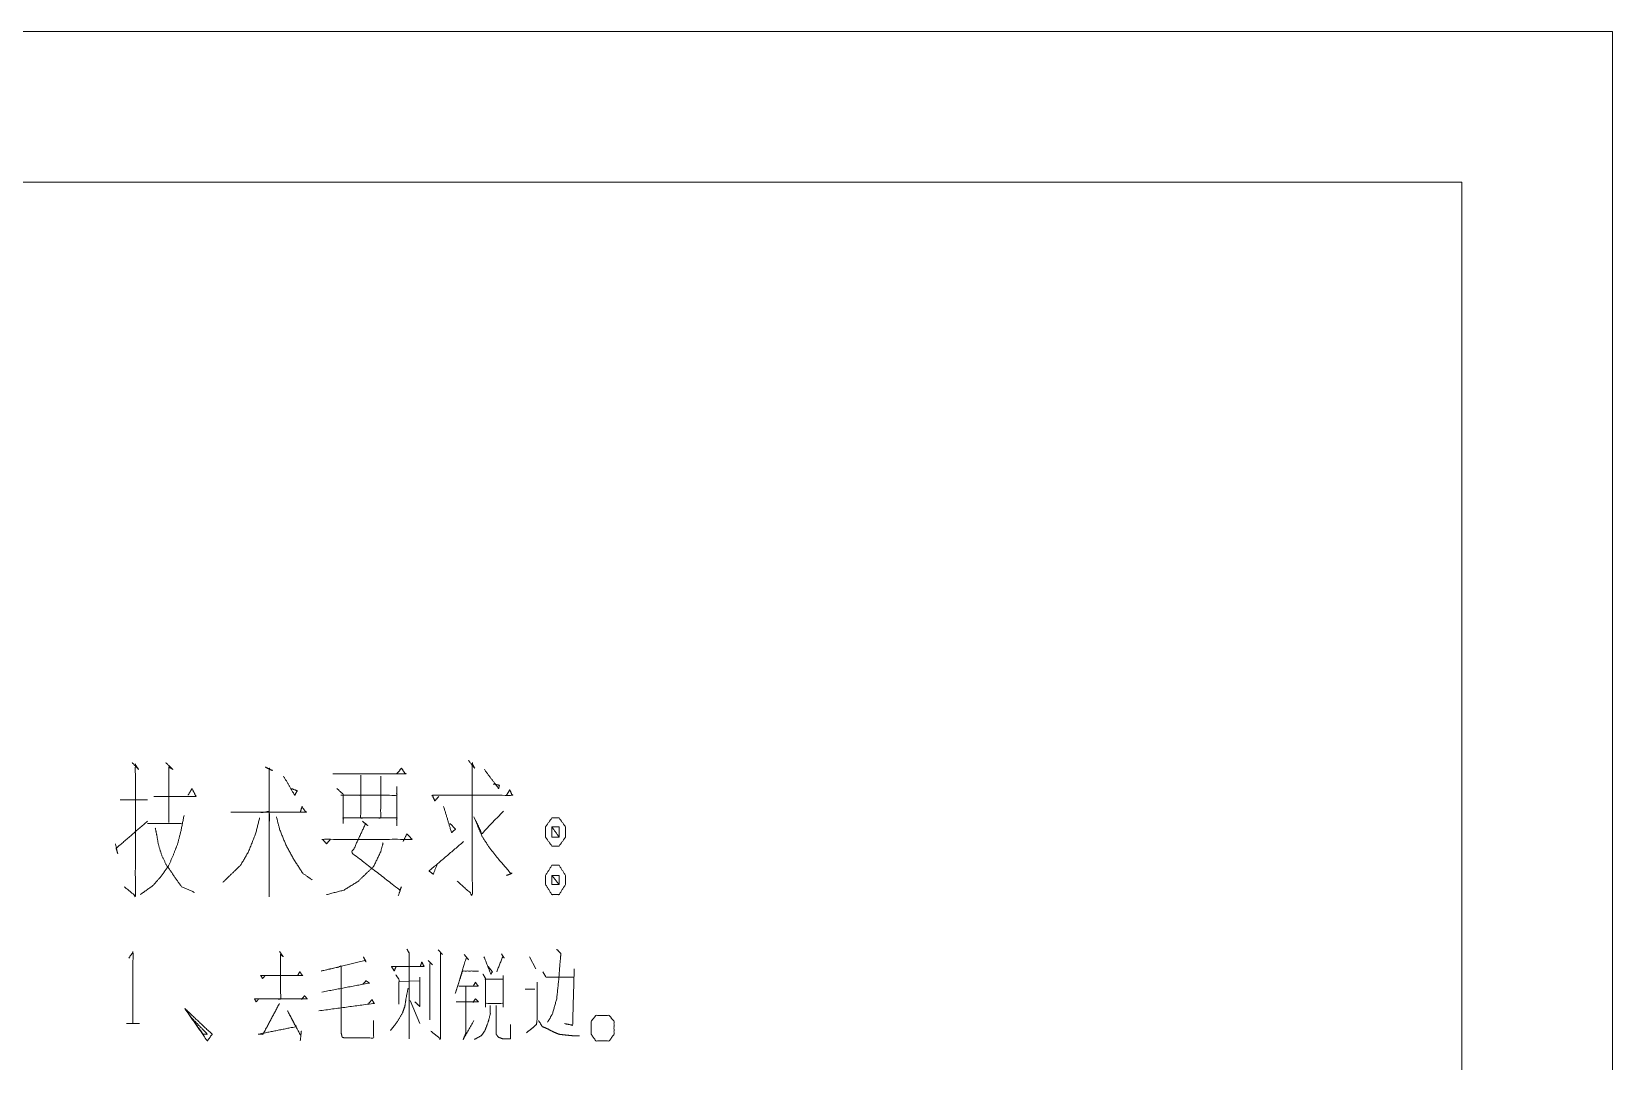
# Model space of a CAD drawing. Header units: millimetres. Extents: x 2210 to 79821, y -19430 to 2344.
# Drawn here: x 5743.1 to 5795.7, y 1755.6 to 1789.8 of the extents above; entities that cross this region are included whole.
import ezdxf

# ---------------------------------------------------------------- set-up
doc = ezdxf.new("R2010")
doc.units = ezdxf.units.MM
doc.layers.add('101', color=7, linetype='Continuous', true_color=0xffffff)

msp = doc.modelspace()

# ---------------------------------------------------------------- linework, layer by layer
at = {"layer": '101', "color": 133, "linetype": 'Continuous', "lineweight": 18}
for p, q in [((5795.68, 1789.822), (5375.68, 1789.822)), ((5795.68, 1492.822), (5795.68, 1789.822)), ((5790.68, 1784.822), (5400.68, 1784.822)), ((5790.68, 1497.822), (5790.68, 1784.822))]:
    msp.add_line(p, q, dxfattribs=at)
at = {"layer": '101', "color": 72, "linetype": 'Continuous', "lineweight": 18}
for p, q in [((5746.084, 1764.295), (5746.985, 1764.295)), ((5746.985, 1763.507), (5748.125, 1763.507)), ((5756.657, 1759.307), (5756.798, 1759.157)), ((5756.321, 1758.957), (5756.462, 1758.807)), ((5756.374, 1758.857), (5756.374, 1756.982)), ((5759.69, 1759.082), (5759.902, 1758.682)), ((5755.366, 1758.257), (5756.038, 1758.282)), ((5755.72, 1757.632), (5756.038, 1756.857)), ((5759.548, 1758.007), (5759.866, 1758.007)), ((5746.296, 1756.857), (5746.72, 1756.857))]:
    msp.add_line(p, q, dxfattribs=at)
for points, knots in [([(5746.481, 1765.532), (5746.694, 1765.307), (5746.587, 1765.457), (5746.587, 1761.107), (5746.216, 1761.407)], [0, 0, 0.058118, 0.092648, 0.910296, 1, 1]), ([(5747.595, 1765.532), (5747.834, 1765.307), (5747.701, 1765.382), (5747.701, 1763.545)], [0, 0, 0.141502, 0.20722, 1, 1]), ([(5757.653, 1765.607), (5757.866, 1765.345), (5757.786, 1765.495), (5757.786, 1761.145), (5757.282, 1761.595)], [0, 0, 0.060995, 0.091683, 0.877919, 1, 1]), ([(5750.904, 1765.382), (5751.142, 1765.27), (5751.036, 1765.307), (5751.036, 1761.07), (5751.036, 1763.882), (5749.764, 1763.882), (5752.256, 1763.882), (5752.123, 1764.07), (5752.07, 1763.882)], [0, 0, 0.022712, 0.032395, 0.397208, 0.639342, 0.748903, 0.963458, 0.983227, 1, 1]), ([(5751.513, 1765.082), (5751.885, 1764.445), (5751.964, 1764.595), (5751.779, 1764.67)], [0, 0, 0.666016, 0.81929, 1, 1]), ([(5753.152, 1765.157), (5755.564, 1765.157), (5755.432, 1765.345), (5755.273, 1765.157)], [0, 0, 0.835358, 0.91487, 1, 1]), ([(5753.284, 1764.67), (5753.496, 1764.482), (5753.496, 1763.507), (5753.496, 1763.695), (5755.273, 1763.695), (5755.273, 1763.432), (5755.273, 1764.745), (5755.273, 1764.445), (5753.417, 1764.445), (5754.08, 1764.445), (5754.08, 1765.12), (5754.08, 1763.695), (5754.742, 1763.695), (5754.742, 1765.082)], [0, 0, 0.024062, 0.106928, 0.122864, 0.273837, 0.296149, 0.4077, 0.433197, 0.590931, 0.647265, 0.704633, 0.825745, 0.882075, 1, 1]), ([(5758.184, 1765.307), (5758.661, 1764.67), (5758.687, 1764.782), (5758.475, 1764.82)], [0, 0, 0.706417, 0.808952, 1, 1]), ([(5747.197, 1764.407), (5748.602, 1764.407), (5748.47, 1764.67), (5748.337, 1764.445)], [0, 0, 0.716786, 0.866795, 1, 1]), ([(5756.673, 1764.407), (5756.54, 1764.257), (5756.46, 1764.445), (5759.112, 1764.445), (5759.032, 1764.632), (5758.926, 1764.445)], [0, 0, 0.057617, 0.116242, 0.879371, 0.937997, 1, 1]), ([(5756.832, 1764.07), (5757.097, 1763.207), (5757.229, 1763.32), (5757.044, 1763.507)], [0, 0, 0.673366, 0.803128, 1, 1]), ([(5758.82, 1763.92), (5758.104, 1763.17), (5757.839, 1763.732), (5758.104, 1763.095), (5758.343, 1762.72), (5758.608, 1762.382), (5759.059, 1761.857), (5759.112, 1761.857), (5758.926, 1761.782)], [0, 0, 0.248762, 0.397963, 0.563618, 0.670264, 0.773235, 0.93925, 0.951976, 1, 1]), ([(5745.925, 1762.832), (5746.004, 1762.495), (5745.951, 1762.682), (5746.985, 1763.582)], [0, 0, 0.181318, 0.283205, 1, 1]), ([(5748.205, 1763.77), (5748.099, 1763.245), (5747.993, 1762.832), (5747.86, 1762.495), (5747.701, 1762.12), (5747.436, 1761.745), (5747.171, 1761.445), (5746.747, 1761.145)], [0, 0, 0.172181, 0.309102, 0.425674, 0.556629, 0.704264, 0.832974, 1, 1]), ([(5747.25, 1763.357), (5747.303, 1763.095), (5747.356, 1762.795), (5747.462, 1762.457), (5747.621, 1762.12), (5748.125, 1761.407), (5748.549, 1761.22)], [0, 0, 0.101602, 0.217193, 0.351409, 0.492973, 0.824035, 1, 1]), ([(5750.718, 1763.695), (5750.585, 1763.17), (5750.347, 1762.57), (5750.082, 1762.12), (5749.498, 1761.557)], [0, 0, 0.214896, 0.471147, 0.678431, 1, 1]), ([(5751.275, 1763.732), (5751.381, 1763.32), (5751.593, 1762.795), (5751.858, 1762.307), (5752.15, 1761.857), (5752.468, 1761.632)], [0, 0, 0.172231, 0.401198, 0.625593, 0.842438, 1, 1]), ([(5754.133, 1763.582), (5754.318, 1763.432), (5754.239, 1763.507), (5753.788, 1762.532), (5755.379, 1761.295), (5755.432, 1761.407), (5755.326, 1761.107)], [0, 0, 0.061501, 0.089671, 0.366514, 0.885947, 0.917995, 1, 1]), ([(5760.671, 1763.695), (5760.432, 1763.695), (5760.22, 1763.395), (5760.22, 1763.057), (5760.432, 1762.757), (5760.671, 1762.757), (5760.883, 1763.057), (5760.883, 1763.395), (5760.671, 1763.695)], [0, 0, 0.091011, 0.23115, 0.35987, 0.500009, 0.59102, 0.73115, 0.85987, 1, 1]), ([(5760.432, 1763.057), (5760.671, 1763.057), (5760.432, 1763.395), (5760.432, 1763.057)], [0, 0, 0.241169, 0.658908, 1, 1]), ([(5760.671, 1763.057), (5760.671, 1763.395), (5760.432, 1763.395)], [0, 0, 0.585806, 1, 1]), ([(5753.072, 1762.982), (5752.94, 1762.832), (5752.807, 1762.982), (5755.777, 1762.982), (5755.617, 1763.17), (5755.485, 1762.907)], [0, 0, 0.051201, 0.102396, 0.86189, 0.924783, 1, 1]), ([(5754.822, 1762.87), (5754.742, 1762.57), (5754.504, 1762.082), (5754, 1761.595), (5753.523, 1761.295), (5752.94, 1761.145)], [0, 0, 0.114106, 0.313638, 0.571352, 0.778587, 1, 1]), ([(5756.62, 1762.157), (5756.487, 1761.82), (5756.354, 1761.932), (5757.494, 1762.907)], [0, 0, 0.178053, 0.26342, 1, 1]), ([(5760.883, 1761.782), (5760.671, 1762.12), (5760.432, 1762.12), (5760.22, 1761.782), (5760.22, 1761.482), (5760.432, 1761.145), (5760.671, 1761.145), (5760.883, 1761.482), (5760.883, 1761.782)], [0, 0, 0.149192, 0.238507, 0.387707, 0.5, 0.6492, 0.738515, 0.887707, 1, 1]), ([(5760.432, 1761.782), (5760.432, 1761.482), (5760.671, 1761.482)], [0, 0, 0.556988, 1, 1]), ([(5760.671, 1761.782), (5760.432, 1761.782), (5760.671, 1761.482), (5760.671, 1761.782)], [0, 0, 0.258816, 0.674596, 1, 1]), ([(5746.367, 1759.032), (5746.508, 1759.232), (5746.508, 1756.857)], [0, 0, 0.093489, 1, 1]), ([(5751.379, 1759.257), (5751.503, 1759.082), (5751.414, 1759.157), (5751.414, 1757.682), (5750.548, 1757.682), (5752.298, 1757.682), (5752.21, 1757.782), (5752.104, 1757.657)], [0, 0, 0.045422, 0.069991, 0.382592, 0.566136, 0.936976, 0.965261, 1, 1]), ([(5755.614, 1759.332), (5755.685, 1759.207), (5755.685, 1756.357)], [0, 0, 0.047969, 1, 1]), ([(5756.727, 1759.207), (5756.727, 1756.357), (5756.409, 1756.607)], [0, 0, 0.875674, 1, 1]), ([(5757.519, 1759.157), (5757.661, 1758.982), (5757.59, 1759.057), (5757.219, 1757.857), (5757.466, 1758.607), (5757.996, 1758.607)], [0, 0, 0.077467, 0.112955, 0.545473, 0.817419, 1, 1]), ([(5758.756, 1759.182), (5758.845, 1759.032), (5758.809, 1759.107), (5758.597, 1758.582)], [0, 0, 0.211467, 0.312196, 1, 1]), ([(5760.591, 1759.332), (5760.732, 1759.182), (5760.697, 1758.832), (5760.662, 1758.357), (5760.591, 1757.682), (5760.45, 1757.182), (5760.291, 1756.907)], [0, 0, 0.080831, 0.21877, 0.405547, 0.671677, 0.875431, 1, 1]), ([(5750.902, 1758.457), (5750.813, 1758.357), (5750.76, 1758.457), (5752.139, 1758.457), (5752.051, 1758.582), (5751.98, 1758.457)], [0, 0, 0.069441, 0.128338, 0.845637, 0.925275, 1, 1]), ([(5754.168, 1759.082), (5754.256, 1758.907), (5754.203, 1758.957), (5752.772, 1758.607), (5753.426, 1758.757), (5753.426, 1756.557), (5753.461, 1756.407), (5753.549, 1756.382), (5754.504, 1756.382), (5754.504, 1756.957)], [0, 0, 0.030685, 0.042094, 0.272768, 0.377784, 0.722121, 0.746242, 0.760612, 0.910004, 1, 1]), ([(5755.243, 1758.732), (5755.19, 1758.607), (5755.101, 1758.757), (5756.179, 1758.757), (5756.109, 1758.907), (5756.056, 1758.757)], [0, 0, 0.079259, 0.180902, 0.810328, 0.907126, 1, 1]), ([(5758.173, 1759.082), (5758.403, 1758.507), (5758.456, 1758.582), (5758.314, 1758.757)], [0, 0, 0.661524, 0.759631, 1, 1]), ([(5760.131, 1758.582), (5760.237, 1758.407), (5761.157, 1758.407)], [0, 0, 0.182091, 1, 1]), ([(5761.174, 1758.682), (5761.121, 1756.807), (5760.856, 1756.857)], [0, 0, 0.874254, 1, 1]), ([(5752.789, 1757.907), (5754.362, 1758.207), (5754.256, 1758.282), (5754.133, 1758.157)], [0, 0, 0.839681, 0.90778, 1, 1]), ([(5755.243, 1758.482), (5755.349, 1758.332), (5755.349, 1757.507)], [0, 0, 0.182116, 1, 1]), ([(5756.038, 1758.407), (5756.038, 1757.432), (5755.879, 1757.582)], [0, 0, 0.816829, 1, 1]), ([(5757.342, 1758.107), (5757.979, 1758.107), (5757.89, 1758.232), (5757.82, 1758.107)], [0, 0, 0.682009, 0.846089, 1, 1]), ([(5757.572, 1758.082), (5757.572, 1756.557), (5757.484, 1756.332), (5757.837, 1756.957)], [0, 0, 0.613739, 0.711021, 1, 1]), ([(5758.138, 1758.507), (5758.226, 1758.357), (5758.226, 1757.407), (5758.226, 1757.532), (5758.809, 1757.532), (5758.809, 1757.407), (5758.809, 1758.457), (5758.809, 1758.332), (5758.208, 1758.332)], [0, 0, 0.046631, 0.301095, 0.334581, 0.490817, 0.524304, 0.805555, 0.839035, 1, 1]), ([(5759.937, 1758.232), (5759.937, 1756.982), (5759.919, 1756.832), (5759.778, 1756.707), (5759.584, 1756.557)], [0, 0, 0.681074, 0.763374, 0.866199, 1, 1]), ([(5750.672, 1757.657), (5750.601, 1757.582), (5750.548, 1757.682)], [0, 0, 0.476637, 1, 1]), ([(5751.379, 1757.532), (5750.831, 1756.507), (5750.672, 1756.507), (5751.927, 1756.757), (5751.644, 1757.282), (5752.086, 1756.457), (5752.104, 1756.607), (5752.068, 1756.282)], [0, 0, 0.252058, 0.286557, 0.564061, 0.693383, 0.896347, 0.929102, 1, 1]), ([(5752.683, 1757.282), (5754.522, 1757.532), (5754.451, 1757.657), (5754.345, 1757.532)], [0, 0, 0.857805, 0.924206, 1, 1]), ([(5755.649, 1758.032), (5755.578, 1757.657), (5755.543, 1757.432), (5755.472, 1757.232), (5755.296, 1756.932), (5755.207, 1756.807), (5755.066, 1756.632)], [0, 0, 0.24655, 0.393704, 0.530764, 0.755722, 0.854644, 1, 1]), ([(5757.254, 1757.582), (5757.996, 1757.582), (5757.89, 1757.682), (5757.802, 1757.557)], [0, 0, 0.71297, 0.852965, 1, 1]), ([(5748.378, 1757.132), (5748.979, 1756.507), (5748.837, 1756.507), (5748.236, 1757.357), (5748.979, 1756.282), (5749.138, 1756.507), (5748.236, 1757.357)], [0, 0, 0.178026, 0.207064, 0.420797, 0.689032, 0.745609, 1, 1]), ([(5758.385, 1757.457), (5758.385, 1757.182), (5758.314, 1756.907), (5758.208, 1756.632), (5758.085, 1756.457), (5757.855, 1756.332)], [0, 0, 0.206834, 0.420393, 0.64207, 0.803267, 1, 1]), ([(5758.58, 1757.457), (5758.58, 1756.507), (5758.65, 1756.407), (5758.792, 1756.357), (5759.057, 1756.357), (5759.057, 1756.832)], [0, 0, 0.48405, 0.546451, 0.622883, 0.75797, 1, 1]), ([(5761.736, 1756.507), (5761.736, 1756.932), (5761.895, 1757.132), (5762.337, 1757.132), (5762.496, 1756.932), (5762.496, 1756.507), (5762.337, 1756.282), (5761.895, 1756.282), (5761.736, 1756.507)], [0, 0, 0.15201, 0.243408, 0.401443, 0.492842, 0.644852, 0.743408, 0.901443, 1, 1]), ([(5759.99, 1756.957), (5760.114, 1756.757), (5760.291, 1756.682), (5760.485, 1756.582), (5760.662, 1756.507), (5760.856, 1756.482), (5761.104, 1756.457), (5761.351, 1756.457)], [0, 0, 0.153705, 0.279215, 0.422091, 0.547596, 0.675718, 0.838257, 1, 1])]:
    msp.add_open_spline(points, degree=1, knots=knots, dxfattribs=at)

doc.saveas('drawing.dxf')
